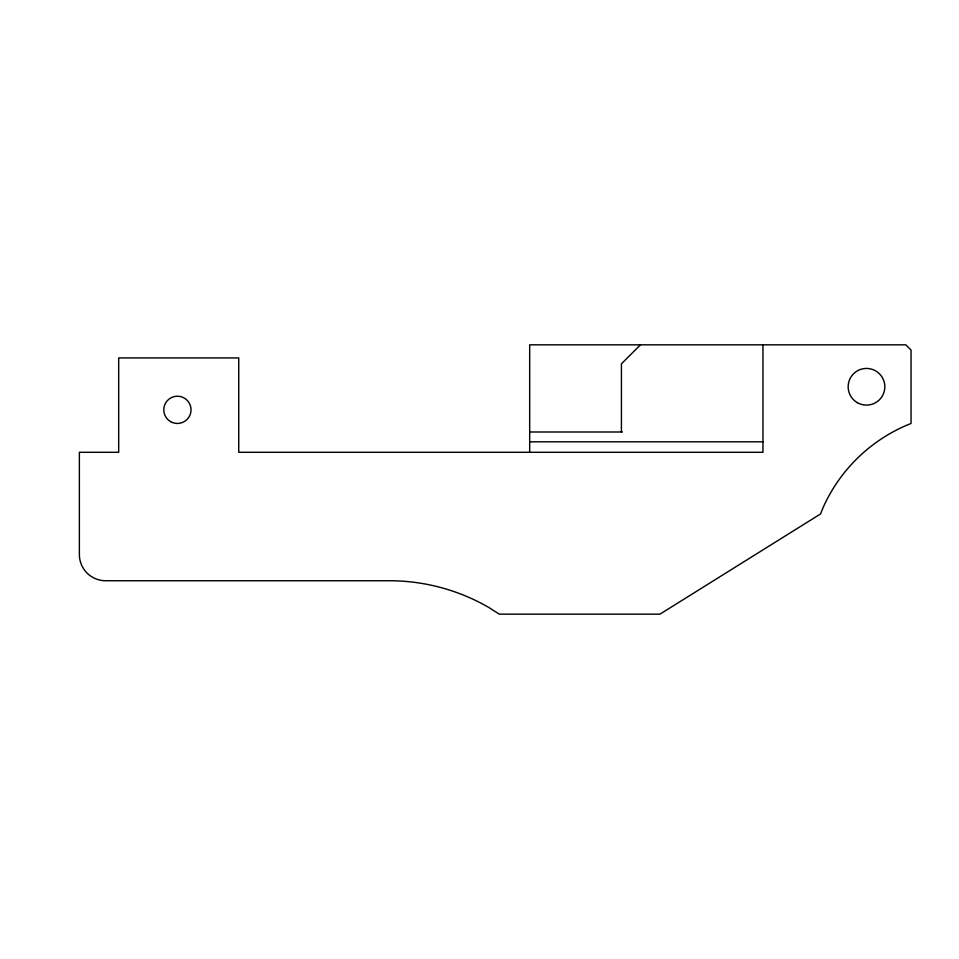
<?xml version="1.0" encoding="UTF-8"?>
<svg xmlns="http://www.w3.org/2000/svg" width="959" height="959" viewBox="0 0 959 959"><rect width="100%" height="100%" fill="white"/><g stroke="black" fill="none" stroke-linecap="round" stroke-linejoin="round"><path stroke-width="1.44" d="M640.432 344.832L621.42 363.845L621.42 431.994M529.68 431.994L622.391 431.994M529.68 441.811L762.956 441.811M762.956 344.832L762.956 452.3L238.743 452.3L238.743 357.935L118.688 357.935L118.688 452.3L79.369 452.3L79.369 554.518A26.217 26.217 0 0 0 105.586 580.734L389.234 580.734A198.813 198.813 0 0 1 488.778 607.443L499.315 614.168L659.936 614.168L820.496 513.976L823.086 507.599A160.992 160.992 0 0 1 911.05 423.458L911.05 350.071L905.811 344.832L529.68 344.832L529.68 452.3M170.594 421.636A13.63 13.63 0 0 0 191.033 409.829A13.63 13.63 0 0 0 170.594 398.033A13.63 13.63 0 0 0 170.594 421.636M857.322 402.66A18.353 18.353 0 0 0 884.833 386.765A18.353 18.353 0 0 0 857.322 370.881A18.353 18.353 0 0 0 857.322 402.66"/></g></svg>
